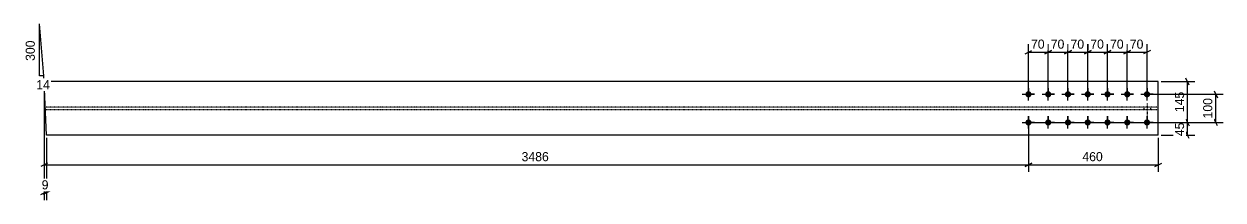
# Model space of a CAD drawing. Header units: millimetres. Extents: x 26 to 13543, y 32 to 958.
# Drawn here: x 26 to 4273, y 32 to 657 of the extents above; entities that cross this region are included whole.
import ezdxf

# ---------------------------------------------------------------- set-up
doc = ezdxf.new("R2010")
doc.units = ezdxf.units.MM
doc.linetypes.add('DXK_LINE_DOT2', pattern=[3.9198, 1.9599, -1.9599])
doc.linetypes.add('DXK_LINE_DOT4', pattern=[0.9408, 0.4704, -0.4704])
doc.styles.add('Comic Sans MS', font='COMIC.TTF', dxfattribs={"height": 0.2})

msp = doc.modelspace()

# ---------------------------------------------------------------- hatches: boundary and pattern name
at = {"linetype": 'Continuous'}
for points in [[(3583.4, 418.6, -1), (3583.4, 396.6, -1)], [(3653.4, 418.6, -1), (3653.4, 396.6, -1)], [(3723.4, 418.6, -1), (3723.4, 396.6, -1)], [(3793.4, 418.6, -1), (3793.4, 396.6, -1)], [(3863.4, 418.6, -1), (3863.4, 396.6, -1)], [(3933.4, 418.6, -1), (3933.4, 396.6, -1)], [(4003.4, 418.6, -1), (4003.4, 396.6, -1)], [(3583.4, 318.6, -1), (3583.4, 296.6, -1)], [(3653.4, 318.6, -1), (3653.4, 296.6, -1)], [(3723.4, 318.6, -1), (3723.4, 296.6, -1)], [(3793.4, 318.6, -1), (3793.4, 296.6, -1)], [(3863.4, 318.6, -1), (3863.4, 296.6, -1)], [(3933.4, 318.6, -1), (3933.4, 296.6, -1)], [(4003.4, 318.6, -1), (4003.4, 296.6, -1)]]:
    msp.add_hatch(color=3, dxfattribs=at).paths.add_polyline_path(points)

# ---------------------------------------------------------------- linework, layer by layer
at = {"color": 8, "linetype": 'Continuous'}
for p, q in [((80, 473.4), (80, 657.5)), ((96, 473.4), (80, 657.5)), ((3571.4, 551.2), (3595.4, 563.2)), ((3583.4, 417.6), (3583.4, 585.6)), ((3641.4, 551.2), (3665.4, 563.2)), ((3653.4, 417.6), (3653.4, 585.6)), ((3711.4, 551.2), (3735.4, 563.2)), ((3723.4, 417.6), (3723.4, 585.6)), ((3781.4, 551.2), (3805.4, 563.2)), ((3793.4, 417.6), (3793.4, 585.6)), ((3851.4, 551.2), (3875.4, 563.2)), ((3863.4, 417.6), (3863.4, 585.6)), ((3921.4, 551.2), (3945.4, 563.2)), ((3933.4, 417.6), (3933.4, 585.6)), ((3933.4, 557.2), (4003.4, 557.2)), ((4015.4, 563.2), (3991.4, 551.2)), ((4003.4, 417.6), (4003.4, 585.6)), ((96, 473.4), (80, 473.4)), ((96.5, 462.6), (96, 473.4)), ((97, 442.6), (97, 132)), ((97, 442.6), (97, 32)), ((4053.4, 452.6), (4172.6, 452.6)), ((4153, 440.6), (4140.9, 464.6)), ((4147, 307.6), (4147, 452.6)), ((4241, 419.6), (4253, 395.6)), ((4246.9, 307.6), (4247, 407.6)), ((3583.4, 297.6), (3583.4, 132)), ((3583.4, 297.6), (3583.4, 132)), ((3593.4, 307.6), (4172.6, 307.6)), ((3593.4, 307.6), (4172.6, 307.6)), ((4140.9, 319.6), (4153, 295.6)), ((4147, 262.6), (4147, 307.6)), ((4252.9, 295.6), (4240.9, 319.6)), ((4053.4, 262.6), (4172.6, 262.6)), ((4153, 250.6), (4140.9, 274.6)), ((105.6, 252.6), (105.6, 32)), ((4043.4, 252.6), (4043.4, 132)), ((109, 163.6), (85, 151.6)), ((97, 157.6), (3583.4, 157.6)), ((3571.4, 151.6), (3595.4, 163.6)), ((3595.4, 163.6), (3571.4, 151.6)), ((3583.4, 157.6), (4043.4, 157.6)), ((4031.4, 151.6), (4055.4, 163.6)), ((85, 51.6), (109, 63.6)), ((117.6, 63.6), (93.6, 51.6)), ((97, 57.6), (105.6, 57.6))]:
    msp.add_line(p, q, dxfattribs=at)
at = {"color": 7, "linetype": 'Continuous'}
for p, q in [((105.6, 262.6), (97, 452.6)), ((4043.4, 452.6), (97, 452.6)), ((4043.4, 262.6), (4043.4, 452.6)), ((4043.4, 262.6), (105.6, 262.6))]:
    msp.add_line(p, q, dxfattribs=at)
at = {"color": 3, "linetype": 'Continuous'}
for p, q in [((3583.4, 385.6), (3583.4, 429.6)), ((3583.4, 429.6), (3583.4, 415)), ((3653.4, 385.6), (3653.4, 429.6)), ((3653.4, 429.6), (3653.4, 415)), ((3723.4, 385.6), (3723.4, 429.6)), ((3723.4, 429.6), (3723.4, 415)), ((3793.4, 385.6), (3793.4, 429.6)), ((3793.4, 429.6), (3793.4, 415)), ((3863.4, 385.6), (3863.4, 429.6)), ((3863.4, 429.6), (3863.4, 415)), ((3933.4, 385.6), (3933.4, 429.6)), ((3933.4, 429.6), (3933.4, 415)), ((4003.4, 385.6), (4003.4, 429.6)), ((4003.4, 429.6), (4003.4, 414.9)), ((3561.4, 407.6), (3605.4, 407.6)), ((3561.4, 407.6), (3576.1, 407.6)), ((3583.4, 385.6), (3583.4, 400.3)), ((3605.4, 407.6), (3590.8, 407.6)), ((3631.4, 407.6), (3675.4, 407.6)), ((3631.4, 407.6), (3646.1, 407.6)), ((3653.4, 385.6), (3653.4, 400.3)), ((3675.4, 407.6), (3660.8, 407.6)), ((3701.4, 407.6), (3745.4, 407.6)), ((3701.4, 407.6), (3716.1, 407.6)), ((3723.4, 385.6), (3723.4, 400.3)), ((3745.4, 407.6), (3730.8, 407.6)), ((3771.4, 407.6), (3815.4, 407.6)), ((3771.4, 407.6), (3786.1, 407.6)), ((3793.4, 385.6), (3793.4, 400.3)), ((3815.4, 407.6), (3800.8, 407.6)), ((3841.4, 407.6), (3885.4, 407.6)), ((3841.4, 407.6), (3856.1, 407.6)), ((3863.4, 385.6), (3863.4, 400.3)), ((3885.4, 407.6), (3870.8, 407.6)), ((3911.4, 407.6), (3955.4, 407.6)), ((3911.4, 407.6), (3926.1, 407.6)), ((3933.4, 385.6), (3933.4, 400.3)), ((3955.4, 407.6), (3940.8, 407.6)), ((3981.4, 407.6), (4025.4, 407.6)), ((3981.4, 407.6), (3996.1, 407.6)), ((4003.4, 385.6), (4003.4, 400.3)), ((4025.4, 407.6), (4010.8, 407.6)), ((3561.4, 307.6), (3605.4, 307.6)), ((3561.4, 307.6), (3576.1, 307.6)), ((3583.4, 285.6), (3583.4, 329.6)), ((3583.4, 329.6), (3583.4, 315)), ((3583.4, 285.6), (3583.4, 300.3)), ((3605.4, 307.6), (3590.7, 307.6)), ((3631.4, 307.6), (3675.4, 307.6)), ((3631.4, 307.6), (3646.1, 307.6)), ((3653.4, 285.6), (3653.4, 329.6)), ((3653.4, 329.6), (3653.4, 315)), ((3653.4, 285.6), (3653.4, 300.3)), ((3675.4, 307.6), (3660.7, 307.6)), ((3701.4, 307.6), (3745.4, 307.6)), ((3701.4, 307.6), (3716.1, 307.6)), ((3723.4, 285.6), (3723.4, 329.6)), ((3723.4, 329.6), (3723.4, 315)), ((3723.4, 285.6), (3723.4, 300.3)), ((3745.4, 307.6), (3730.7, 307.6)), ((3771.4, 307.6), (3815.4, 307.6)), ((3771.4, 307.6), (3786.1, 307.6)), ((3793.4, 285.6), (3793.4, 329.6)), ((3793.4, 329.6), (3793.4, 315)), ((3793.4, 285.6), (3793.4, 300.3)), ((3815.4, 307.6), (3800.7, 307.6)), ((3841.4, 307.6), (3885.4, 307.6)), ((3841.4, 307.6), (3856.1, 307.6)), ((3863.4, 285.6), (3863.4, 329.6)), ((3863.4, 329.6), (3863.4, 315)), ((3863.4, 285.6), (3863.4, 300.3)), ((3885.4, 307.6), (3870.7, 307.6)), ((3911.4, 307.6), (3955.4, 307.6)), ((3911.4, 307.6), (3926.1, 307.6)), ((3933.4, 285.6), (3933.4, 329.6)), ((3933.4, 329.6), (3933.4, 315)), ((3933.4, 285.6), (3933.4, 300.3)), ((3955.4, 307.6), (3940.7, 307.6)), ((3981.4, 307.6), (4025.4, 307.6)), ((3981.4, 307.6), (3996.1, 307.6)), ((4003.4, 285.6), (4003.4, 329.6)), ((4003.4, 329.6), (4003.4, 314.9)), ((4003.4, 285.6), (4003.4, 300.3)), ((4025.4, 307.6), (4010.7, 307.6))]:
    msp.add_line(p, q, dxfattribs=at)
at = {"color": 7, "linetype": 'DXK_LINE_DOT4'}
for p, q in [((4043.4, 362.3), (101.1, 362.3)), ((4043.4, 352.9), (101.5, 352.9))]:
    msp.add_line(p, q, dxfattribs=at)
at = {"color": 3, "linetype": 'DXK_LINE_DOT2'}
for p, q in [((3992.3, 362.3), (3992.3, 352.9)), ((3992.3, 362.3), (3992.3, 352.9)), ((3992.3, 362.3), (3992.3, 352.9)), ((3992.3, 362.3), (3992.3, 352.9)), ((3992.3, 362.3), (3992.3, 352.9)), ((4003.8, 375.5), (4003.8, 312.3)), ((4003.8, 375.5), (4003.8, 312.3)), ((4003.8, 375.5), (4003.8, 312.3)), ((4003.8, 375.5), (4003.8, 312.3)), ((4003.8, 375.5), (4003.8, 312.3)), ((4015.3, 362.3), (4015.3, 352.9)), ((4015.3, 362.3), (4015.3, 352.9)), ((4015.3, 362.3), (4015.3, 352.9)), ((4015.3, 362.3), (4015.3, 352.9)), ((4015.3, 362.3), (4015.3, 352.9))]:
    msp.add_line(p, q, dxfattribs=at)

# ---------------------------------------------------------------- next in the draw order: wipeouts: each hides what was drawn before it
at = {"color": 0}
for points in [[(70.4, 610.9), (25.6, 610.9), (25.6, 519.9), (70.4, 519.9)], [(4000.9, 563.2), (4000.9, 608), (3936, 608), (3936, 563.2)], [(120.8, 419), (120.8, 463.8), (62.7, 463.8), (62.7, 419)], [(4140.9, 422.2), (4096.1, 422.2), (4096.1, 338), (4140.9, 338)], [(1898.7, 163.6), (1898.7, 208.4), (1781.7, 208.4), (1781.7, 163.6)], [(3858.9, 163.6), (3858.9, 208.4), (3767.9, 208.4), (3767.9, 163.6)], [(120.7, 63.6), (120.7, 108.4), (81.9, 108.4), (81.9, 63.6)]]:
    msp.add_wipeout(points, dxfattribs=at)

# ---------------------------------------------------------------- next in the draw order: linework, layer by layer
at = {"color": 8, "linetype": 'Continuous'}
for p, q in [((3863.4, 557.2), (3933.4, 557.2)), ((3945.4, 563.2), (3921.4, 551.2)), ((3933.4, 417.6), (3933.4, 585.6)), ((4013.4, 407.6), (4272.6, 407.6)), ((4140.9, 319.6), (4153, 295.6))]:
    msp.add_line(p, q, dxfattribs=at)

# ---------------------------------------------------------------- next in the draw order: texts
at = {"color": 3, "style": 'Comic Sans MS'}
for s, rotation, p in [('300', 90.0002, (64, 526.3)), ('70', -0.0057, (3942.4, 569.6)), ('145', 90.0002, (4134.6, 344.4))]:
    msp.add_text(s, height=32.38, rotation=rotation, dxfattribs=at).set_placement(p)
for s, height, p in [('14', 32.38, (69.1, 425.4)), ('3486', 32.38, (1788.1, 170)), ('460', 32.38, (3774.3, 170)), ('9', 32.4, (88.3, 70))]:
    msp.add_text(s, height=height, dxfattribs=at).set_placement(p)

# ---------------------------------------------------------------- next in the draw order: wipeouts: each hides what was drawn before it
at = {"color": 0}
for points in [[(3930.9, 563.2), (3930.9, 608), (3866, 608), (3866, 563.2)], [(4140.9, 317.6), (4096.1, 317.6), (4096.1, 252.7), (4140.9, 252.7)]]:
    msp.add_wipeout(points, dxfattribs=at)

# ---------------------------------------------------------------- next in the draw order: linework, layer by layer
at = {"color": 8, "linetype": 'Continuous'}
for p, q in [((3793.4, 557.2), (3863.4, 557.2)), ((3875.4, 563.2), (3851.4, 551.2)), ((3863.4, 417.6), (3863.4, 585.6)), ((4013.4, 307.6), (4272.5, 307.6))]:
    msp.add_line(p, q, dxfattribs=at)

# ---------------------------------------------------------------- next in the draw order: texts
at = {"color": 3, "style": 'Comic Sans MS'}
for s, rotation, p in [('70', -0.0057, (3872.4, 569.6)), ('45', 90.0002, (4134.6, 259.1))]:
    msp.add_text(s, height=32.38, rotation=rotation, dxfattribs=at).set_placement(p)

# ---------------------------------------------------------------- next in the draw order: wipeouts: each hides what was drawn before it
at = {"color": 0}
for points in [[(3860.9, 563.2), (3860.9, 608), (3796, 608), (3796, 563.2)], [(4241, 399.6), (4196.2, 399.6), (4196.1, 315.5), (4240.9, 315.5)]]:
    msp.add_wipeout(points, dxfattribs=at)

# ---------------------------------------------------------------- next in the draw order: linework, layer by layer
at = {"color": 8, "linetype": 'Continuous'}
for p, q in [((3723.4, 557.2), (3793.4, 557.2)), ((3805.4, 563.2), (3781.4, 551.2)), ((3793.4, 417.6), (3793.4, 585.6))]:
    msp.add_line(p, q, dxfattribs=at)

# ---------------------------------------------------------------- next in the draw order: texts
at = {"color": 3, "style": 'Comic Sans MS'}
for s, rotation, p in [('70', -0.0057, (3802.4, 569.6)), ('100', 89.9945, (4234.5, 321.9))]:
    msp.add_text(s, height=32.38, rotation=rotation, dxfattribs=at).set_placement(p)

# ---------------------------------------------------------------- next in the draw order: wipeouts: each hides what was drawn before it
at = {"color": 0}
msp.add_wipeout([(3790.9, 563.2), (3790.9, 608), (3726, 608), (3726, 563.2)], dxfattribs=at)

# ---------------------------------------------------------------- next in the draw order: linework, layer by layer
at = {"color": 8, "linetype": 'Continuous'}
for p, q in [((3653.4, 557.2), (3723.4, 557.2)), ((3735.4, 563.2), (3711.4, 551.2)), ((3723.4, 417.6), (3723.4, 585.6))]:
    msp.add_line(p, q, dxfattribs=at)

# ---------------------------------------------------------------- next in the draw order: texts
at = {"color": 3, "style": 'Comic Sans MS'}
msp.add_text('70', height=32.38, rotation=-0.0057, dxfattribs=at).set_placement((3732.4, 569.6))

# ---------------------------------------------------------------- next in the draw order: wipeouts: each hides what was drawn before it
at = {"color": 0}
msp.add_wipeout([(3720.9, 563.2), (3720.9, 608), (3656, 608), (3656, 563.2)], dxfattribs=at)

# ---------------------------------------------------------------- next in the draw order: linework, layer by layer
at = {"color": 8, "linetype": 'Continuous'}
for p, q in [((3583.4, 557.2), (3653.4, 557.2)), ((3665.4, 563.2), (3641.4, 551.2)), ((3653.4, 417.6), (3653.4, 585.6))]:
    msp.add_line(p, q, dxfattribs=at)

# ---------------------------------------------------------------- next in the draw order: texts
at = {"color": 3, "style": 'Comic Sans MS'}
msp.add_text('70', height=32.38, rotation=-0.0057, dxfattribs=at).set_placement((3662.4, 569.6))

# ---------------------------------------------------------------- next in the draw order: wipeouts: each hides what was drawn before it
at = {"color": 0}
msp.add_wipeout([(3650.9, 563.2), (3650.9, 608), (3586, 608), (3586, 563.2)], dxfattribs=at)

# ---------------------------------------------------------------- next in the draw order: texts
at = {"color": 3, "style": 'Comic Sans MS'}
msp.add_text('70', height=32.38, rotation=-0.0057, dxfattribs=at).set_placement((3592.4, 569.6))

doc.saveas('drawing.dxf')
